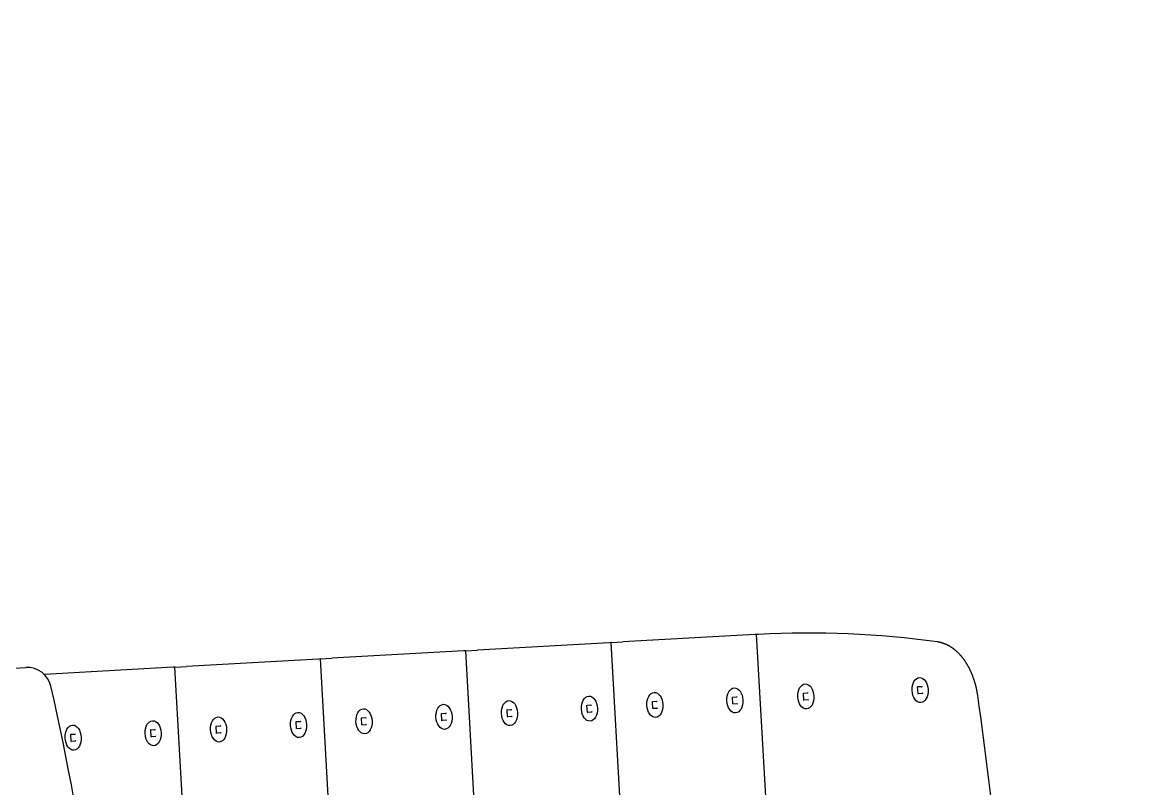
# Model space of a CAD drawing. Header units: millimetres. Extents: x 246416442 to 246896683, y 7418963194 to 7419503218.
# Drawn here: x 246847625 to 246848323, y 7419449971 to 7419450444 of the extents above; entities that cross this region are included whole.
import ezdxf
from ezdxf.lldxf.tags import DXFTag

# ---------------------------------------------------------------- set-up
doc = ezdxf.new("R2010")
doc.units = ezdxf.units.MM
for name, color, linetype in [('L-EDGE-CONCRETE', 1, 'CONCRETE_EDGE_SHORT'), ('L-Hatch Boundary', 1, 'Continuous'), ('L-X-E-PLAY', 9, 'Continuous')]:
    doc.layers.add(name, color=color, linetype=linetype)
doc.layers.add('L-SUB-SOIL DRAINAGE', color=170, linetype='SUBSOIL', lineweight=20)
doc.styles.get("Standard").update_dxf_attribs({"font": 'arial.ttf'})
doc.linetypes.add('CONCRETE_EDGE_SHORT', pattern='A,0.5,-0.2,["CE",Standard,S=0.1,R=0,X=-0.05,Y=-0.05],-0.2', length=0.9)
tags = doc.linetypes.add('SUBSOIL', pattern='A,12.7,-5.08,["SSD",Standard,S=2.54,R=0,X=-2.54,Y=-1.27],-6.35', length=24.13).pattern_tags.tags
tags[6] = DXFTag(74, 10)

# ---------------------------------------------------------------- blocks, each defined once
blk = doc.blocks.new('Artisan - Moduplay')
at = {"layer": 'L-X-E-PLAY', "lineweight": 25}
for p, q in [((-138158.63, -700751.57), (-138064.97, -700913.79)), ((-138023.91, -700994.92), (-138063.71, -700925.98)), ((-138093.09, -700959.3), (-138089.44, -700957.19)), ((-138093, -700959.25), (-138091.77, -700961.38)), ((-138088.3, -700959.38), (-138089.54, -700957.25)), ((-138179.51, -701086.11), (-138023.32, -700995.93)), ((-138023.32, -700995.93), (-138023.91, -700994.92)), ((-138023.25, -700996.06), (-138023.32, -700995.93)), ((-138023.25, -700996.06), (-138019.73, -701002.16)), ((-138068.34, -701002.17), (-138064.69, -701000.06)), ((-138068.25, -701002.11), (-138067.02, -701004.25)), ((-138063.56, -701002.25), (-138064.79, -701000.11)), ((-137978.91, -701072.85), (-138019.73, -701002.16)), ((-138048.1, -701037.24), (-138044.45, -701035.13)), ((-138048, -701037.18), (-138046.77, -701039.32)), ((-138043.31, -701037.32), (-138044.54, -701035.18)), ((-137978.33, -701073.87), (-137978.91, -701072.85)), ((-138263.75, -701238.65), (-137978.33, -701073.87)), ((-138023.35, -701080.1), (-138019.7, -701077.99)), ((-138023.26, -701080.05), (-138022.02, -701082.18)), ((-138018.56, -701080.18), (-138019.79, -701078.05)), ((-137978.25, -701073.99), (-137978.33, -701073.87)), ((-137978.25, -701073.99), (-137974.73, -701080.09)), ((-137933.92, -701150.79), (-137974.73, -701080.09)), ((-138003.1, -701115.17), (-137999.45, -701113.06)), ((-138003.01, -701115.12), (-138001.78, -701117.25)), ((-137998.31, -701115.25), (-137999.54, -701113.12)), ((-138020.61, -701202.19), (-137933.33, -701151.8)), ((-137978.35, -701158.03), (-137974.7, -701155.93)), ((-137973.57, -701158.11), (-137974.8, -701155.98)), ((-137933.33, -701151.8), (-137933.92, -701150.79)), ((-137933.26, -701151.92), (-137933.33, -701151.8)), ((-137933.26, -701151.92), (-137929.74, -701158.03)), ((-137978.26, -701157.98), (-137977.03, -701160.11)), ((-137888.92, -701228.72), (-137929.74, -701158.03)), ((-137958.11, -701193.1), (-137954.46, -701191)), ((-137953.32, -701193.18), (-137954.55, -701191.05)), ((-137958.01, -701193.05), (-137956.78, -701195.18)), ((-138164.58, -701389.22), (-137888.34, -701229.74)), ((-137933.36, -701235.97), (-137929.71, -701233.86)), ((-137928.57, -701236.05), (-137929.8, -701233.91)), ((-137888.34, -701229.74), (-137888.92, -701228.72)), ((-137888.26, -701229.86), (-137888.34, -701229.74)), ((-137888.26, -701229.86), (-137884.74, -701235.96)), ((-137933.27, -701235.91), (-137932.03, -701238.05)), ((-137843.93, -701306.66), (-137884.74, -701235.96)), ((-137913.11, -701271.04), (-137909.46, -701268.93)), ((-137908.32, -701271.12), (-137909.55, -701268.98)), ((-137913.02, -701270.98), (-137911.79, -701273.12)), ((-137993.14, -701394.16), (-137843.34, -701307.67)), ((-137843.34, -701307.67), (-137843.93, -701306.66)), ((-137842.74, -701308.73), (-137843.35, -701307.67)), ((-137842.73, -701308.74), (-137842.74, -701308.73)), ((-137888.36, -701313.9), (-137884.71, -701311.79)), ((-137888.27, -701313.85), (-137887.04, -701315.98)), ((-137883.58, -701313.98), (-137884.81, -701311.85)), ((-137866.42, -701351.92), (-137862.77, -701349.81)), ((-137866.32, -701351.86), (-137865.09, -701354)), ((-137861.63, -701352), (-137862.86, -701349.86)), ((-137831.06, -701413.15), (-137827.41, -701411.04)), ((-137830.97, -701413.1), (-137829.74, -701415.23)), ((-137826.27, -701413.23), (-137827.51, -701411.1))]:
    blk.add_line(p, q, dxfattribs=at)
for centre, radius, start, end in [((-138077.96, -700921.29), 15, 309.57201, 30.00001), ((-139150.65, -699623.35), 1698.84, 290.42803, 309.57201), ((-138354.51, -701600.95), 589.33, 18.96446, 29.72452), ((-139409.18, -699160.3), 2786.95, 300.55078, 304.87725)]:
    blk.add_arc(centre, radius, start, end, dxfattribs=at)
for centre in [(-138090.56, -700959.47), (-138065.82, -701002.33), (-138045.57, -701037.4), (-138020.82, -701080.26), (-138000.57, -701115.34), (-137975.83, -701158.2), (-137955.58, -701193.27), (-137930.83, -701236.13), (-137910.58, -701271.2), (-137885.84, -701314.07), (-137863.89, -701352.08), (-137828.53, -701413.32)]:
    blk.add_ellipse(centre, major_axis=(-6.71, -3.87), ratio=0.642788, dxfattribs=at)
for centre, major_axis, start_param, end_param in [((-138093.41, -700959.14), (-0.371, 0.1), 2.007129, 2.70526), ((-138091.93, -700961.7), (-0.1, -0.371), 1.134464, 2.70526), ((-138089.43, -700956.84), (0.1, 0.371), 3.577925, 4.276057), ((-138087.95, -700959.4), (-0.371, 0.1), 0.436332, 2.007129), ((-138068.66, -701002), (-0.371, 0.1), 2.007129, 2.70526), ((-138064.68, -700999.7), (0.1, 0.371), 3.577925, 4.276057), ((-138063.2, -701002.26), (-0.371, 0.1), 0.436332, 2.007129), ((-138067.18, -701004.56), (-0.1, -0.371), 1.134464, 2.70526), ((-138048.41, -701037.07), (-0.371, 0.1), 2.007129, 2.70526), ((-138044.43, -701034.77), (0.1, 0.371), 3.577925, 4.276057), ((-138042.95, -701037.33), (-0.371, 0.1), 0.436332, 2.007129), ((-138046.94, -701039.63), (-0.1, -0.371), 1.134464, 2.70526), ((-138023.67, -701079.94), (-0.371, 0.1), 2.007129, 2.70526), ((-138019.68, -701077.64), (0.1, 0.371), 3.577925, 4.276057), ((-138018.2, -701080.2), (-0.371, 0.1), 0.436332, 2.007129), ((-138022.19, -701082.5), (-0.1, -0.371), 1.134464, 2.70526), ((-138003.42, -701115.01), (-0.371, 0.1), 2.007129, 2.70526), ((-137999.44, -701112.71), (0.1, 0.371), 3.577925, 4.276057), ((-137997.96, -701115.27), (-0.371, 0.1), 0.436332, 2.007129), ((-138001.94, -701117.57), (-0.1, -0.371), 1.134464, 2.70526), ((-137974.69, -701155.57), (0.1, 0.371), 3.577925, 4.276057), ((-137978.67, -701157.87), (-0.371, 0.1), 2.007129, 2.70526), ((-137977.19, -701160.43), (-0.1, -0.371), 1.134464, 2.70526), ((-137973.21, -701158.13), (-0.371, 0.1), 0.436332, 2.007129), ((-137954.44, -701190.64), (0.1, 0.371), 3.577925, 4.276057), ((-137958.42, -701192.94), (-0.371, 0.1), 2.007129, 2.70526), ((-137956.95, -701195.5), (-0.1, -0.371), 1.134464, 2.70526), ((-137952.96, -701193.2), (-0.371, 0.1), 0.436332, 2.007129), ((-137929.69, -701233.5), (0.1, 0.371), 3.577925, 4.276057), ((-137933.68, -701235.8), (-0.371, 0.1), 2.007129, 2.70526), ((-137932.2, -701238.36), (-0.1, -0.371), 1.134464, 2.70526), ((-137928.21, -701236.06), (-0.371, 0.1), 0.436332, 2.007129), ((-137909.44, -701268.57), (0.1, 0.371), 3.577925, 4.276057), ((-137913.43, -701270.87), (-0.371, 0.1), 2.007129, 2.70526), ((-137911.95, -701273.43), (-0.1, -0.371), 1.134464, 2.70526), ((-137907.97, -701271.13), (-0.371, 0.1), 0.436332, 2.007129), ((-137888.68, -701313.74), (-0.371, 0.1), 2.007129, 2.70526), ((-137887.2, -701316.3), (-0.1, -0.371), 1.134464, 2.70526), ((-137884.7, -701311.44), (0.1, 0.371), 3.577925, 4.276057), ((-137883.22, -701314), (-0.371, 0.1), 0.436332, 2.007129), ((-137866.73, -701351.75), (-0.371, 0.1), 2.007129, 2.70526), ((-137862.75, -701349.45), (0.1, 0.371), 3.577925, 4.276057), ((-137861.27, -701352.01), (-0.371, 0.1), 0.436332, 2.007129), ((-137865.25, -701354.31), (0.1, 0.371), 4.276057, 5.846853), ((-137831.38, -701412.99), (-0.371, 0.1), 2.007129, 2.70526), ((-137829.9, -701415.55), (0.1, 0.371), 4.276057, 5.846853), ((-137827.4, -701410.69), (0.1, 0.371), 3.577925, 4.276057), ((-137825.92, -701413.25), (-0.371, 0.1), 0.436332, 2.007129)]:
    blk.add_ellipse(centre, major_axis=major_axis, ratio=0.466308, start_param=start_param, end_param=end_param, dxfattribs=at)
blk.add_open_spline([(-137815.55, -701446.65), (-137815.46, -701446.58), (-137815.22, -701446.42), (-137814.8, -701446.12), (-137814.32, -701445.77), (-137813.84, -701445.41), (-137813.37, -701445.05), (-137812.9, -701444.69), (-137812.43, -701444.32), (-137811.97, -701443.95), (-137811.51, -701443.57), (-137811.06, -701443.19), (-137810.62, -701442.8), (-137810.18, -701442.41), (-137809.74, -701442.02), (-137809.31, -701441.63), (-137808.88, -701441.23), (-137808.46, -701440.82), (-137808.05, -701440.42), (-137807.64, -701440.01), (-137807.23, -701439.6), (-137806.84, -701439.18), (-137806.45, -701438.76), (-137806.06, -701438.34), (-137805.68, -701437.92), (-137805.31, -701437.49), (-137804.94, -701437.06), (-137804.58, -701436.63), (-137804.22, -701436.19), (-137803.88, -701435.75), (-137803.53, -701435.31), (-137803.2, -701434.87), (-137802.87, -701434.43), (-137802.55, -701433.98), (-137802.24, -701433.53), (-137801.93, -701433.08), (-137801.63, -701432.63), (-137801.34, -701432.18), (-137801.05, -701431.72), (-137800.77, -701431.27), (-137800.5, -701430.81), (-137800.24, -701430.35), (-137799.98, -701429.89), (-137799.74, -701429.43), (-137799.49, -701428.97), (-137799.26, -701428.51), (-137799.04, -701428.04), (-137798.82, -701427.58), (-137798.61, -701427.11), (-137798.41, -701426.65), (-137798.22, -701426.18), (-137798.03, -701425.72), (-137797.85, -701425.25), (-137797.69, -701424.79), (-137797.53, -701424.32), (-137797.37, -701423.85), (-137797.23, -701423.39), (-137797.1, -701422.93), (-137796.97, -701422.46), (-137796.85, -701422), (-137796.74, -701421.54), (-137796.64, -701421.08), (-137796.55, -701420.62), (-137796.46, -701420.16), (-137796.39, -701419.7), (-137796.32, -701419.24), (-137796.26, -701418.79), (-137796.21, -701418.34), (-137796.17, -701417.89), (-137796.14, -701417.44), (-137796.12, -701416.99), (-137796.1, -701416.55), (-137796.1, -701416.1), (-137796.1, -701415.66), (-137796.11, -701415.23), (-137796.13, -701414.79), (-137796.16, -701414.36), (-137796.2, -701413.93), (-137796.25, -701413.51), (-137796.3, -701413.08), (-137796.36, -701412.66), (-137796.43, -701412.25), (-137796.51, -701411.83), (-137796.6, -701411.43), (-137796.7, -701411.02), (-137796.8, -701410.62), (-137796.92, -701410.22), (-137797.04, -701409.82), (-137797.12, -701409.57), (-137797.17, -701409.43)], degree=3, knots=[0, 0, 0, 0, 0.006179, 0.017794, 0.029411, 0.041028, 0.052646, 0.064265, 0.075886, 0.087507, 0.09913, 0.110755, 0.122381, 0.134008, 0.145637, 0.157268, 0.168901, 0.180535, 0.192171, 0.203809, 0.215449, 0.227091, 0.238735, 0.250381, 0.262028, 0.273678, 0.28533, 0.296984, 0.30864, 0.320297, 0.331957, 0.343618, 0.355281, 0.366946, 0.378612, 0.39028, 0.401948, 0.413618, 0.425289, 0.436961, 0.448633, 0.460305, 0.471977, 0.483649, 0.49532, 0.506989, 0.518658, 0.530324, 0.541988, 0.553649, 0.565306, 0.57696, 0.58861, 0.600254, 0.611892, 0.623525, 0.63515, 0.646767, 0.658376, 0.669977, 0.681567, 0.693146, 0.704715, 0.716271, 0.727815, 0.739345, 0.75086, 0.762361, 0.773847, 0.785316, 0.796769, 0.808204, 0.819622, 0.831022, 0.842404, 0.853767, 0.865111, 0.876437, 0.887743, 0.899032, 0.910301, 0.921553, 0.932787, 0.944004, 0.955204, 0.966388, 0.977556, 0.988711, 1, 1, 1, 1], dxfattribs=at)

msp = doc.modelspace()

# ---------------------------------------------------------------- linework, layer by layer
at = {"layer": 'L-EDGE-CONCRETE', "ltscale": 25, "const_width": 200, "flags": 128}
msp.add_lwpolyline([(246837601.94, 7419449868.25, -0.17487), (246841317.37, 7419448271.03, -1.219349), (246850209.6, 7419448585.37)], format="xyb", dxfattribs=at)
at = {"layer": 'L-Hatch Boundary'}
msp.add_arc((246845688.56, 7419449339.98), 4500, 350.99154, 193.74569, dxfattribs=at)
at = {"layer": 'L-SUB-SOIL DRAINAGE', "ltscale": 0.75, "flags": 128}
msp.add_lwpolyline([(246836375.8, 7419368838.04, 0.049859), (246836452.68, 7419367264.98, 1.020543), (246838457.43, 7419363126.48, 0.507423), (246850958.71, 7419364620.57, 0.34783), (246860630.08, 7419364184.95, 0.95316), (246871514.18, 7419375336.2, 0.546089), (246865357.29, 7419391536.99), (246864331.62, 7419392202.49, 0.150991), (246858079.56, 7419390951.14, -0.535883), (246847993.27, 7419386178.82, -0.984857), (246841094.25, 7419392263.54, 0.048323), (246837369.44, 7419394790.33, -0.782041), (246859516.8, 7419399812.11, 0.326657), (246863339.2, 7419409468.27, 2.547694), (246851636.57, 7419416690.12, 0.258508), (246846203.93, 7419412601.53), (246842481.4, 7419417148.46), (246849924.63, 7419423239.51, 0.226894), (246850840.59, 7419425193.44), (246863936.9, 7419436077.28, 0.937903), (246860987.82, 7419443087.02, 0.16139), (246859063.42, 7419444536.07, 0.543513), (246850931.82, 7419449690.94, 0.965246), (246840526.02, 7419449656.86, 0.686425), (246830418.58, 7419442236.64), (246830214.51, 7419441333.63, 0.069561), (246826929.08, 7419442860.92), (246826948.49, 7419447931.46)], format="xyb", dxfattribs=at)

# ---------------------------------------------------------------- block references
at = {"layer": 'L-X-E-PLAY', "rotation": 63.22002274932392}
msp.add_blockref('Artisan - Moduplay', (246284097.9, 7419889109.96), dxfattribs=at)

doc.saveas('drawing.dxf')
